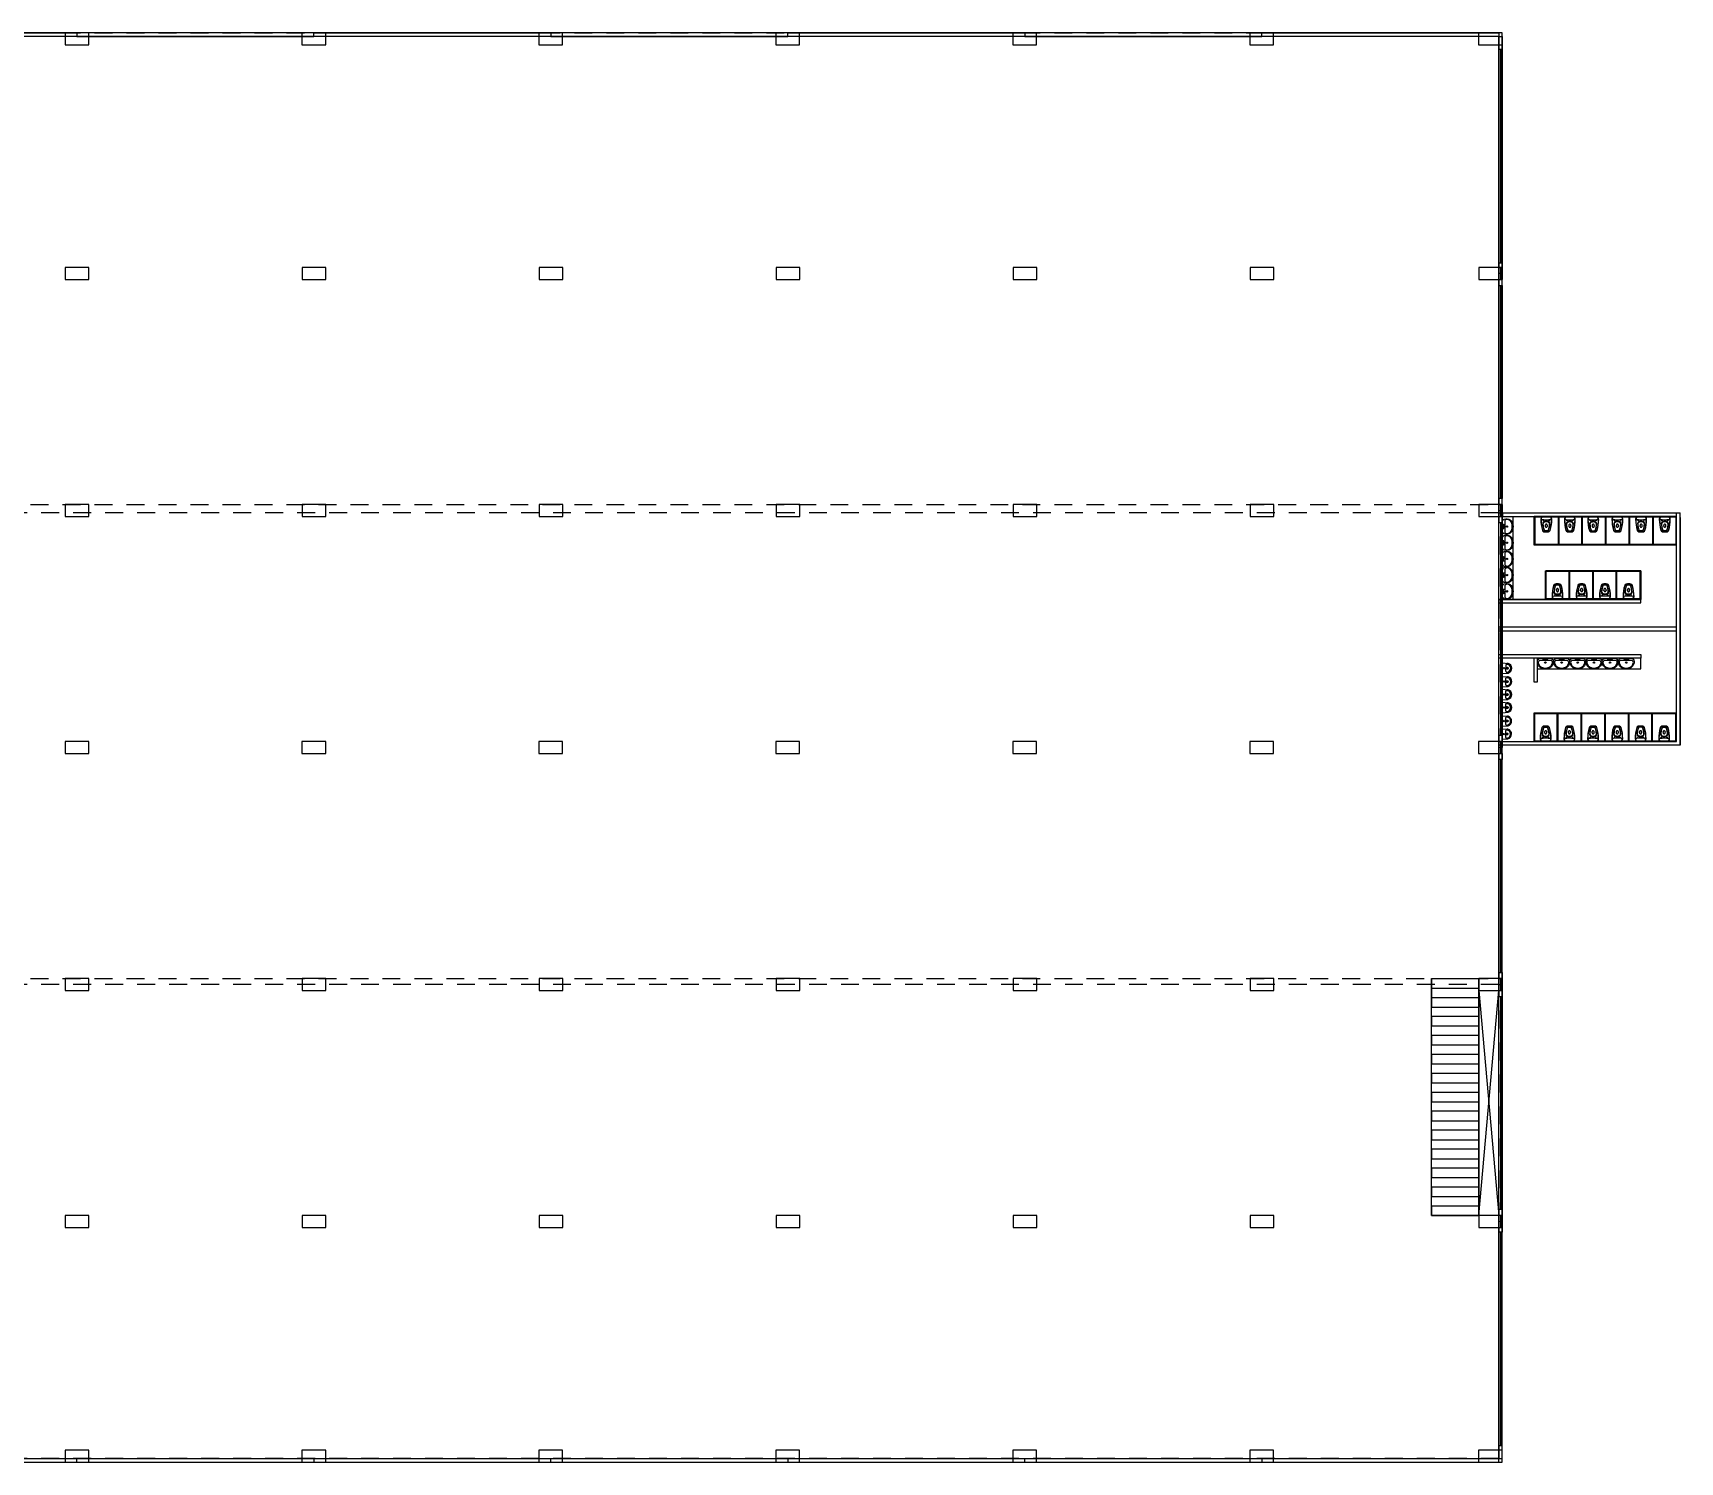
# Model space of a CAD drawing. Header units: millimetres. Extents: x 332 to 5606, y 276 to 1426.
# Drawn here: x 1514 to 1583.5, y 307.5 to 367.8 of the extents above; entities that cross this region are included whole.
import ezdxf

# ---------------------------------------------------------------- set-up
doc = ezdxf.new("R2010")
doc.units = ezdxf.units.MM
doc.linetypes.add('JIS_02_0.7', pattern=[1.35, 0.75, -0.6])

# ---------------------------------------------------------------- blocks, each defined once
blk = doc.blocks.new('vaso_cx_acoplada_1')
at = {"linetype": 'Continuous'}
for centre in [(-0.111, -0.242), (0.122, -0.242)]:
    blk.add_circle(centre, 0.008, dxfattribs=at)
for centre, radius, start, end in [((-0.115, -0.184), 0.11, 136.53258, 180), ((1.375, -0.195), 1.6, 179.59001, 196.60114), ((0.001, -0.212), 0.215, 171.57167, 179.2851), ((1.375, -0.195), 1.59, 180.52436, 196.19572), ((0.001, -0.212), 0.215, 163.97838, 171.57167), ((-0.204, -0.182), 0.008, 171.57167, 263.63486), ((-0.101, -0.184), 0.11, 136.53258, 164.49464), ((0.005, 1.698), 1.9, 263.63486, 270), ((-0.249, -0.065), 0.07, 321.85553, 326.36654), ((-0.183, -0.109), 0.01, 95.71718, 146.36654), ((0.005, -1.99), 1.9, 90, 95.71718), ((-0.235, -0.065), 0.07, 321.85553, 326.36654), ((-0.16, -0.118), 0.0225, 114.52369, 139.29493), ((-0.081, -0.629), 0.08, 196.60114, 260.40415), ((-0.075, -0.616), 0.08, 196.19572, 260.88992), ((-0.071, -0.363), 0.075, 120.55827, 184.24766), ((0.852, -0.295), 1, 184.24766, 200.25979), ((-0.061, -0.382), 0.075, 116.10896, 182.02894), ((0.664, -0.356), 0.8, 182.02894, 200.9188), ((0.005, -0.493), 0.225, 90, 120.55827), ((0.005, -0.517), 0.225, 90, 116.10896), ((-0.062, -0.632), 0.026, 200.25979, 262.53667), ((-0.059, -0.633), 0.026, 200.9188, 262.88031), ((0.005, -0.117), 0.546, 262.53667, 270), ((0.019, -0.458), 0.0636, 167.77794, 198.82445), ((-0.038, -0.446), 0.00501, 140.01374, 160.52979), ((-0.045, -0.439), 0.00416, 309.47185, 346.49014), ((0.048, -0.453), 0.0893, 163.27766, 172.12192), ((0.022, -0.458), 0.0664, 197.88836, 217.92673), ((0.027, -0.446), 0.0677, 144.04569, 163.27766), ((0.012, -0.466), 0.0536, 217.92673, 242.00627), ((0.014, -0.437), 0.0515, 119.72953, 144.04569), ((0.005, -0.478), 0.0398, 242.00627, 270), ((0.005, -0.422), 0.0347, 90, 119.72953), ((0.005, -1.99), 1.9, 84.28282, 90), ((0.005, 1.698), 1.9, 270, 276.36514), ((0.005, -0.493), 0.225, 59.44173, 90), ((0.005, -0.517), 0.225, 63.89104, 90), ((0.005, -0.422), 0.0347, 60.27047, 90), ((0.005, -0.478), 0.0398, 270, 297.99373), ((0.005, -0.117), 0.546, 270, 277.46333), ((-0.003, -0.437), 0.0515, 35.95431, 60.27047), ((-0.001, -0.466), 0.0536, 297.99373, 322.07327), ((-0.016, -0.446), 0.0677, 16.72234, 35.95431), ((-0.011, -0.458), 0.0664, 322.07327, 342.11164), ((-0.037, -0.453), 0.0893, 7.87808, 16.72234), ((0.056, -0.439), 0.00416, 193.50986, 230.52815), ((-0.008, -0.458), 0.0636, 341.17555, 12.22206), ((0.049, -0.446), 0.00501, 19.47021, 39.98626), ((0.07, -0.633), 0.026, 277.11969, 339.0812), ((0.073, -0.632), 0.026, 277.46333, 339.74021), ((-0.653, -0.356), 0.8, 339.0812, 357.97106), ((-0.841, -0.295), 1, 339.74021, 355.75234), ((0.086, -0.616), 0.08, 279.11008, 343.80428), ((0.071, -0.382), 0.075, 357.97106, 63.89104), ((0.092, -0.629), 0.08, 279.59585, 343.39886), ((0.082, -0.363), 0.075, 355.75234, 59.44173), ((-1.364, -0.195), 1.59, 343.80428, 359.47564), ((-1.364, -0.195), 1.6, 343.39886, 0.40999), ((0.171, -0.118), 0.0225, 40.70507, 65.47631), ((0.246, -0.065), 0.07, 213.63346, 218.14447), ((0.111, -0.184), 0.11, 15.50536, 43.46742), ((0.194, -0.109), 0.01, 33.63346, 84.28282), ((0.26, -0.065), 0.07, 213.63346, 218.14447), ((0.125, -0.184), 0.11, 0, 43.46742), ((0.215, -0.182), 0.008, 276.36514, 8.42833), ((0.01, -0.212), 0.215, 8.42833, 16.02162), ((0.01, -0.212), 0.215, 0.7149, 8.42833), ((0.005, -0.117), 0.6, 260.40415, 270), ((0.005, -0.117), 0.586, 260.88992, 270), ((0.005, -0.117), 0.586, 270, 279.11008), ((0.005, -0.117), 0.6, 270, 279.59585)]:
    blk.add_arc(centre, radius, start, end, dxfattribs=at)
blk = doc.blocks.new('mictorio')
for p, q in [((-0.214, 0), (0.214, 0)), ((-0.221, -0.008), (-0.203, -0.242)), ((-0.171, -0.19), (-0.165, -0.236)), ((-0.143, -0.157), (0.143, -0.157)), ((0.171, -0.19), (0.165, -0.236)), ((0.221, -0.008), (0.203, -0.242))]:
    blk.add_line(p, q)
for centre, radius in [((-0.028, -0.196), 0.0107), ((-0.028, -0.227), 0.0107), ((0, -0.072), 0.0286), ((0, -0.072), 0.0143), ((0, -0.18), 0.0107), ((0, -0.243), 0.0107), ((0.028, -0.196), 0.0107), ((0.028, -0.227), 0.0107)]:
    blk.add_circle(centre, radius)
for centre, radius, start, end in [((-0.214, -0.007), 0.00716, 90, 184.572), ((0.214, -0.007), 0.00716, 355.428, 90), ((-0.13, -0.229), 0.0737, 108.63175, 194.85038), ((0, -0.192), 0.209, 195.65293, 344.34707), ((-0.143, -0.186), 0.0286, 90, 187.76517), ((0, -0.181), 0.174, 198.68934, 341.31066), ((0.143, -0.186), 0.0286, 352.23483, 90), ((0.13, -0.229), 0.0737, 345.14962, 71.36825)]:
    blk.add_arc(centre, radius, start, end)
blk = doc.blocks.new('lavatorio_66x45')
blk.add_lwpolyline([(-0.285, -0.029, -0.247757), (-0.23, 0), (0, 0), (0.23, 0, -0.247757), (0.285, -0.029, -0.523187), (0.129, -0.437, -0.064231), (0, -0.454, -0.064231), (-0.129, -0.437, -0.523187)], format="xyb", close=True)
for points in [[(0.122, -0.408, 0.331039), (0.301, -0.191, 0.428943), (0.221, -0.107), (0, -0.107), (-0.221, -0.107, 0.428943), (-0.301, -0.191, 0.331039), (-0.122, -0.408)], [(-0.284, -0.053, -0.019603), (-0.274, -0.037, -0.247757), (-0.23, -0.013), (0.23, -0.013, -0.247757), (0.274, -0.037, -0.019603), (0.284, -0.053, -0.064281)]]:
    blk.add_lwpolyline(points, format="xyb")
for centre, radius in [((-0.074, -0.053), 0.0234), ((0, -0.194), 0.03), ((0, -0.053), 0.0234), ((0.074, -0.053), 0.0234)]:
    blk.add_circle(centre, radius)
for start, end in [(253.49072, 270), (270, 286.50928)]:
    blk.add_arc((0, 0.053), 0.477, start, end)

msp = doc.modelspace()

# ---------------------------------------------------------------- linework, layer by layer
for p, q in [((1576.021, 367.773), (1455.721, 367.773)), ((1505.871, 367.773), (1515.871, 367.773)), ((1516.371, 367.773), (1515.371, 367.773)), ((1515.371, 367.773), (1515.371, 367.273)), ((1515.871, 367.773), (1515.871, 367.623)), ((1516.371, 367.273), (1516.371, 367.773)), ((1526.371, 367.773), (1525.371, 367.773)), ((1525.371, 367.773), (1525.371, 367.273)), ((1525.871, 367.623), (1525.871, 367.773)), ((1525.871, 367.773), (1535.871, 367.773)), ((1526.371, 367.273), (1526.371, 367.773)), ((1536.371, 367.773), (1535.371, 367.773)), ((1535.371, 367.773), (1535.371, 367.273)), ((1535.871, 367.773), (1535.871, 367.623)), ((1536.371, 367.273), (1536.371, 367.773)), ((1546.371, 367.773), (1545.371, 367.773)), ((1545.371, 367.773), (1545.371, 367.273)), ((1545.871, 367.623), (1545.871, 367.773)), ((1545.871, 367.773), (1555.871, 367.773)), ((1546.371, 367.273), (1546.371, 367.773)), ((1556.371, 367.773), (1555.371, 367.773)), ((1555.371, 367.773), (1555.371, 367.273)), ((1555.871, 367.773), (1555.871, 367.623)), ((1556.371, 367.273), (1556.371, 367.773)), ((1566.371, 367.773), (1565.371, 367.773)), ((1565.371, 367.773), (1565.371, 367.273)), ((1565.871, 367.623), (1565.871, 367.773)), ((1565.871, 367.773), (1575.871, 367.773)), ((1566.371, 367.273), (1566.371, 367.773)), ((1576.024, 367.773), (1575.024, 367.773)), ((1575.024, 367.773), (1575.024, 367.273)), ((1575.871, 367.773), (1575.871, 367.623)), ((1576.021, 307.473), (1576.021, 367.773)), ((1576.021, 367.773), (1576.024, 367.773)), ((1576.024, 367.273), (1576.024, 367.773)), ((1575.871, 367.623), (1455.871, 367.623)), ((1515.371, 367.273), (1516.371, 367.273)), ((1515.871, 367.623), (1525.871, 367.623)), ((1525.371, 367.273), (1526.371, 367.273)), ((1535.371, 367.273), (1536.371, 367.273)), ((1535.871, 367.623), (1545.871, 367.623)), ((1545.371, 367.273), (1546.371, 367.273)), ((1555.371, 367.273), (1556.371, 367.273)), ((1555.871, 367.623), (1565.871, 367.623)), ((1565.371, 367.273), (1566.371, 367.273)), ((1575.024, 367.273), (1576.024, 367.273)), ((1575.871, 307.623), (1575.871, 367.623)), ((1575.871, 367.623), (1576.021, 367.623)), ((1575.871, 367.273), (1575.946, 367.273)), ((1576.021, 367.073), (1575.871, 367.073)), ((1575.871, 367.073), (1575.871, 358.073)), ((1575.946, 367.073), (1575.946, 358.073)), ((1576.021, 367.623), (1576.021, 357.623)), ((1576.021, 357.623), (1576.021, 367.623)), ((1576.021, 367.623), (1576.021, 357.623)), ((1576.021, 367.623), (1576.024, 367.623)), ((1576.021, 367.273), (1576.021, 367.073)), ((1575.871, 358.073), (1576.021, 358.073)), ((1516.378, 357.873), (1515.378, 357.873)), ((1515.378, 357.873), (1515.378, 357.373)), ((1515.378, 357.373), (1516.378, 357.373)), ((1516.378, 357.373), (1516.378, 357.873)), ((1526.378, 357.873), (1525.378, 357.873)), ((1525.378, 357.873), (1525.378, 357.373)), ((1525.378, 357.373), (1526.378, 357.373)), ((1526.378, 357.373), (1526.378, 357.873)), ((1536.378, 357.873), (1535.378, 357.873)), ((1535.378, 357.873), (1535.378, 357.373)), ((1535.378, 357.373), (1536.378, 357.373)), ((1536.378, 357.373), (1536.378, 357.873)), ((1546.378, 357.873), (1545.378, 357.873)), ((1545.378, 357.873), (1545.378, 357.373)), ((1545.378, 357.373), (1546.378, 357.373)), ((1546.378, 357.373), (1546.378, 357.873)), ((1556.378, 357.873), (1555.378, 357.873)), ((1555.378, 357.873), (1555.378, 357.373)), ((1555.378, 357.373), (1556.378, 357.373)), ((1556.378, 357.373), (1556.378, 357.873)), ((1566.378, 357.873), (1565.378, 357.873)), ((1565.378, 357.873), (1565.378, 357.373)), ((1565.378, 357.373), (1566.378, 357.373)), ((1566.378, 357.373), (1566.378, 357.873)), ((1576.031, 357.873), (1575.031, 357.873)), ((1575.031, 357.873), (1575.031, 357.373)), ((1575.031, 357.373), (1576.031, 357.373)), ((1575.871, 357.873), (1576.031, 357.873)), ((1576.021, 357.623), (1575.871, 357.623)), ((1575.871, 357.623), (1575.871, 347.623)), ((1575.871, 357.373), (1575.871, 357.123)), ((1575.871, 357.373), (1576.031, 357.373)), ((1575.946, 357.873), (1575.946, 357.373)), ((1576.031, 357.373), (1576.031, 357.873)), ((1575.871, 357.123), (1576.021, 357.123)), ((1575.946, 357.123), (1575.946, 348.123)), ((1576.021, 357.123), (1576.021, 348.123)), ((1516.378, 347.873), (1515.378, 347.873)), ((1515.378, 347.873), (1515.378, 347.373)), ((1516.378, 347.373), (1516.378, 347.873)), ((1526.378, 347.873), (1525.378, 347.873)), ((1525.378, 347.873), (1525.378, 347.373)), ((1526.378, 347.373), (1526.378, 347.873)), ((1536.378, 347.873), (1535.378, 347.873)), ((1535.378, 347.873), (1535.378, 347.373)), ((1536.378, 347.373), (1536.378, 347.873)), ((1546.378, 347.873), (1545.378, 347.873)), ((1545.378, 347.873), (1545.378, 347.373)), ((1546.378, 347.373), (1546.378, 347.873)), ((1556.378, 347.873), (1555.378, 347.873)), ((1555.378, 347.873), (1555.378, 347.373)), ((1556.378, 347.373), (1556.378, 347.873)), ((1566.378, 347.873), (1565.378, 347.873)), ((1565.378, 347.873), (1565.378, 347.373)), ((1566.378, 347.373), (1566.378, 347.873)), ((1576.031, 347.873), (1575.031, 347.873)), ((1575.031, 347.873), (1575.031, 347.373)), ((1576.021, 348.123), (1575.871, 348.123)), ((1575.871, 348.123), (1575.871, 347.873)), ((1575.871, 347.873), (1576.031, 347.873)), ((1575.871, 347.623), (1576.021, 347.623)), ((1575.946, 347.873), (1575.946, 347.373)), ((1576.021, 347.723), (1576.021, 347.223)), ((1576.021, 347.723), (1576.021, 347.223)), ((1576.021, 347.623), (1576.021, 337.623)), ((1576.031, 347.373), (1576.031, 347.873)), ((1515.378, 347.373), (1516.378, 347.373)), ((1525.378, 347.373), (1526.378, 347.373)), ((1535.378, 347.373), (1536.378, 347.373)), ((1545.378, 347.373), (1546.378, 347.373)), ((1555.378, 347.373), (1556.378, 347.373)), ((1565.378, 347.373), (1566.378, 347.373)), ((1575.031, 347.373), (1576.031, 347.373)), ((1575.871, 347.373), (1575.871, 347.123)), ((1575.871, 347.373), (1576.031, 347.373)), ((1575.871, 347.123), (1576.021, 347.123)), ((1575.946, 347.123), (1575.946, 338.123)), ((1576.021, 347.123), (1576.021, 338.123)), ((1583.524, 337.723), (1583.524, 347.523)), ((1583.524, 347.323), (1583.524, 346.923)), ((1583.524, 346.923), (1583.524, 346.523)), ((1583.524, 346.123), (1583.524, 345.723)), ((1583.524, 345.323), (1583.524, 344.923)), ((1583.524, 344.523), (1583.524, 344.123)), ((1583.524, 343.723), (1583.524, 343.323)), ((1583.524, 342.923), (1583.524, 342.523)), ((1583.524, 342.123), (1583.524, 341.723)), ((1583.524, 341.323), (1583.524, 340.923)), ((1583.524, 340.523), (1583.524, 340.123)), ((1583.524, 339.723), (1583.524, 339.323)), ((1583.524, 338.923), (1583.524, 338.523)), ((1516.371, 337.873), (1515.371, 337.873)), ((1515.371, 337.873), (1515.371, 337.373)), ((1516.371, 337.373), (1516.371, 337.873)), ((1526.371, 337.873), (1525.371, 337.873)), ((1525.371, 337.873), (1525.371, 337.373)), ((1526.371, 337.373), (1526.371, 337.873)), ((1536.371, 337.873), (1535.371, 337.873)), ((1535.371, 337.873), (1535.371, 337.373)), ((1536.371, 337.373), (1536.371, 337.873)), ((1546.371, 337.873), (1545.371, 337.873)), ((1545.371, 337.873), (1545.371, 337.373)), ((1546.371, 337.373), (1546.371, 337.873)), ((1556.371, 337.873), (1555.371, 337.873)), ((1555.371, 337.873), (1555.371, 337.373)), ((1556.371, 337.373), (1556.371, 337.873)), ((1566.371, 337.873), (1565.371, 337.873)), ((1565.371, 337.873), (1565.371, 337.373)), ((1566.371, 337.373), (1566.371, 337.873)), ((1576.024, 337.873), (1575.024, 337.873)), ((1575.024, 337.873), (1575.024, 337.373)), ((1576.021, 338.123), (1575.871, 338.123)), ((1575.871, 338.123), (1575.871, 337.873)), ((1575.946, 337.873), (1575.946, 337.373)), ((1576.024, 337.373), (1576.024, 337.873)), ((1583.524, 338.123), (1583.524, 337.723)), ((1515.371, 337.373), (1516.371, 337.373)), ((1525.371, 337.373), (1526.371, 337.373)), ((1535.371, 337.373), (1536.371, 337.373)), ((1545.371, 337.373), (1546.371, 337.373)), ((1555.371, 337.373), (1556.371, 337.373)), ((1565.371, 337.373), (1566.371, 337.373)), ((1575.024, 337.373), (1576.024, 337.373)), ((1576.864, 337.723), (1575.864, 337.723)), ((1576.871, 337.723), (1575.871, 337.723)), ((1576.021, 337.623), (1575.871, 337.623)), ((1575.871, 337.623), (1575.871, 327.623)), ((1576.021, 337.123), (1575.871, 337.123)), ((1575.871, 337.123), (1575.871, 328.123)), ((1575.946, 337.123), (1575.946, 328.123)), ((1576.021, 337.373), (1576.021, 337.123)), ((1576.021, 337.373), (1576.024, 337.373)), ((1575.871, 328.123), (1576.021, 328.123)), ((1576.021, 328.123), (1576.021, 327.873)), ((1516.378, 327.873), (1515.378, 327.873)), ((1515.378, 327.873), (1515.378, 327.373)), ((1516.378, 327.373), (1516.378, 327.873)), ((1526.378, 327.873), (1525.378, 327.873)), ((1525.378, 327.873), (1525.378, 327.373)), ((1526.378, 327.373), (1526.378, 327.873)), ((1536.378, 327.873), (1535.378, 327.873)), ((1535.378, 327.873), (1535.378, 327.373)), ((1536.378, 327.373), (1536.378, 327.873)), ((1546.378, 327.873), (1545.378, 327.873)), ((1545.378, 327.873), (1545.378, 327.373)), ((1546.378, 327.373), (1546.378, 327.873)), ((1556.378, 327.873), (1555.378, 327.873)), ((1555.378, 327.873), (1555.378, 327.373)), ((1556.378, 327.373), (1556.378, 327.873)), ((1566.378, 327.873), (1565.378, 327.873)), ((1565.378, 327.873), (1565.378, 327.373)), ((1566.378, 327.373), (1566.378, 327.873)), ((1573.031, 317.873), (1573.031, 327.873)), ((1573.031, 327.873), (1575.031, 327.873)), ((1573.031, 327.873), (1573.031, 327.473)), ((1573.031, 327.473), (1575.031, 327.473)), ((1573.031, 327.473), (1573.031, 327.073)), ((1576.031, 327.873), (1575.031, 327.873)), ((1575.031, 327.873), (1575.031, 327.373)), ((1575.871, 327.873), (1576.031, 327.873)), ((1575.871, 327.623), (1576.021, 327.623)), ((1575.946, 327.873), (1575.946, 327.373)), ((1576.021, 327.873), (1576.021, 327.873)), ((1576.021, 327.623), (1576.021, 317.623)), ((1576.031, 327.373), (1576.031, 327.873)), ((1515.378, 327.373), (1516.378, 327.373)), ((1525.378, 327.373), (1526.378, 327.373)), ((1535.378, 327.373), (1536.378, 327.373)), ((1545.378, 327.373), (1546.378, 327.373)), ((1555.378, 327.373), (1556.378, 327.373)), ((1565.378, 327.373), (1566.378, 327.373)), ((1573.031, 327.073), (1575.031, 327.073)), ((1573.031, 327.073), (1573.031, 326.673)), ((1575.871, 327.373), (1575.871, 327.123)), ((1575.871, 327.373), (1576.031, 327.373)), ((1575.871, 327.123), (1576.021, 327.123)), ((1575.946, 327.123), (1575.946, 318.123)), ((1576.021, 327.123), (1576.021, 318.123)), ((1573.031, 326.673), (1575.031, 326.673)), ((1575.031, 326.273), (1573.031, 326.273)), ((1573.031, 326.273), (1573.031, 325.873)), ((1575.031, 326.673), (1575.031, 326.273)), ((1573.031, 325.873), (1575.031, 325.873)), ((1575.031, 325.473), (1573.031, 325.473)), ((1573.031, 325.473), (1573.031, 325.073)), ((1575.031, 325.873), (1575.031, 325.473)), ((1573.031, 325.073), (1575.031, 325.073)), ((1575.031, 324.673), (1573.031, 324.673)), ((1573.031, 324.673), (1573.031, 324.273)), ((1575.031, 325.073), (1575.031, 324.673)), ((1573.031, 324.273), (1575.031, 324.273)), ((1575.031, 324.273), (1575.031, 323.873)), ((1575.031, 323.873), (1573.031, 323.873)), ((1573.031, 323.873), (1573.031, 323.473)), ((1573.031, 323.473), (1575.031, 323.473)), ((1575.031, 323.473), (1575.031, 323.073)), ((1575.031, 323.073), (1573.031, 323.073)), ((1573.031, 323.073), (1573.031, 322.673)), ((1573.031, 322.673), (1575.031, 322.673)), ((1575.031, 322.673), (1575.031, 322.273)), ((1575.031, 322.273), (1573.031, 322.273)), ((1573.031, 322.273), (1573.031, 321.873)), ((1573.031, 321.873), (1575.031, 321.873)), ((1575.031, 321.873), (1575.031, 321.473)), ((1575.031, 321.473), (1573.031, 321.473)), ((1573.031, 321.473), (1573.031, 321.073)), ((1573.031, 321.073), (1575.031, 321.073)), ((1575.031, 320.673), (1573.031, 320.673)), ((1573.031, 320.673), (1573.031, 320.273)), ((1575.031, 321.073), (1575.031, 320.673)), ((1573.031, 320.273), (1575.031, 320.273)), ((1575.031, 319.873), (1573.031, 319.873)), ((1573.031, 319.873), (1573.031, 319.473)), ((1575.031, 320.273), (1575.031, 319.873)), ((1573.031, 319.473), (1575.031, 319.473)), ((1575.031, 319.073), (1573.031, 319.073)), ((1573.031, 319.073), (1573.031, 318.673)), ((1575.031, 319.473), (1575.031, 319.073)), ((1573.031, 318.673), (1575.031, 318.673)), ((1575.031, 318.673), (1575.031, 318.273)), ((1516.378, 317.873), (1515.378, 317.873)), ((1515.378, 317.873), (1515.378, 317.373)), ((1516.378, 317.373), (1516.378, 317.873)), ((1526.378, 317.873), (1525.378, 317.873)), ((1525.378, 317.873), (1525.378, 317.373)), ((1526.378, 317.373), (1526.378, 317.873)), ((1536.378, 317.873), (1535.378, 317.873)), ((1535.378, 317.873), (1535.378, 317.373)), ((1536.378, 317.373), (1536.378, 317.873)), ((1546.378, 317.873), (1545.378, 317.873)), ((1545.378, 317.873), (1545.378, 317.373)), ((1546.378, 317.373), (1546.378, 317.873)), ((1556.378, 317.873), (1555.378, 317.873)), ((1555.378, 317.873), (1555.378, 317.373)), ((1556.378, 317.373), (1556.378, 317.873)), ((1566.378, 317.873), (1565.378, 317.873)), ((1565.378, 317.873), (1565.378, 317.373)), ((1566.378, 317.373), (1566.378, 317.873)), ((1575.031, 318.273), (1573.031, 318.273)), ((1573.031, 318.273), (1573.031, 317.873)), ((1575.031, 317.873), (1573.031, 317.873)), ((1573.031, 317.873), (1575.031, 317.873)), ((1576.031, 317.873), (1575.031, 317.873)), ((1576.021, 318.123), (1575.871, 318.123)), ((1575.871, 318.123), (1575.871, 317.873)), ((1575.946, 317.873), (1575.946, 317.373)), ((1576.031, 317.373), (1576.031, 317.873)), ((1515.378, 317.373), (1516.378, 317.373)), ((1525.378, 317.373), (1526.378, 317.373)), ((1535.378, 317.373), (1536.378, 317.373)), ((1545.378, 317.373), (1546.378, 317.373)), ((1555.378, 317.373), (1556.378, 317.373)), ((1565.378, 317.373), (1566.378, 317.373)), ((1576.021, 317.623), (1575.871, 317.623)), ((1575.871, 317.623), (1575.871, 307.623)), ((1576.021, 317.173), (1575.871, 317.173)), ((1575.871, 317.173), (1575.871, 308.173)), ((1575.946, 317.173), (1575.946, 308.173)), ((1576.021, 317.373), (1576.021, 317.173)), ((1576.021, 308.073), (1576.021, 317.123)), ((1516.371, 307.973), (1515.371, 307.973)), ((1515.371, 307.973), (1515.371, 307.473)), ((1516.371, 307.473), (1516.371, 307.973)), ((1526.371, 307.973), (1525.371, 307.973)), ((1525.371, 307.973), (1525.371, 307.473)), ((1526.371, 307.473), (1526.371, 307.973)), ((1536.371, 307.973), (1535.371, 307.973)), ((1535.371, 307.973), (1535.371, 307.473)), ((1536.371, 307.473), (1536.371, 307.973)), ((1546.371, 307.973), (1545.371, 307.973)), ((1545.371, 307.973), (1545.371, 307.473)), ((1546.371, 307.473), (1546.371, 307.973)), ((1556.371, 307.973), (1555.371, 307.973)), ((1555.371, 307.973), (1555.371, 307.473)), ((1556.371, 307.473), (1556.371, 307.973)), ((1566.371, 307.973), (1565.371, 307.973)), ((1565.371, 307.973), (1565.371, 307.473)), ((1566.371, 307.473), (1566.371, 307.973)), ((1576.024, 307.973), (1575.024, 307.973)), ((1575.024, 307.973), (1575.024, 307.473)), ((1575.871, 308.173), (1576.021, 308.173)), ((1575.871, 307.973), (1575.871, 308.073)), ((1575.946, 307.973), (1575.871, 307.973)), ((1576.024, 307.473), (1576.024, 307.973)), ((1455.721, 307.473), (1576.021, 307.473)), ((1455.871, 307.623), (1575.871, 307.623)), ((1505.871, 307.473), (1515.871, 307.473)), ((1515.371, 307.473), (1516.371, 307.473)), ((1515.871, 307.473), (1515.871, 307.623)), ((1515.871, 307.623), (1525.871, 307.623)), ((1525.371, 307.473), (1526.371, 307.473)), ((1525.871, 307.623), (1525.871, 307.473)), ((1525.871, 307.473), (1535.871, 307.473)), ((1535.371, 307.473), (1536.371, 307.473)), ((1535.871, 307.473), (1535.871, 307.623)), ((1535.871, 307.623), (1545.871, 307.623)), ((1545.371, 307.473), (1546.371, 307.473)), ((1545.871, 307.623), (1545.871, 307.473)), ((1545.871, 307.473), (1555.871, 307.473)), ((1555.371, 307.473), (1556.371, 307.473)), ((1555.871, 307.473), (1555.871, 307.623)), ((1555.871, 307.623), (1565.871, 307.623)), ((1565.371, 307.473), (1566.371, 307.473)), ((1565.871, 307.623), (1565.871, 307.473)), ((1565.871, 307.473), (1575.871, 307.473)), ((1575.024, 307.473), (1576.024, 307.473)), ((1575.871, 307.473), (1575.871, 307.623)), ((1575.871, 307.623), (1576.021, 307.623))]:
    msp.add_line(p, q)
at = {"color": 1}
for p, q in [((1576.021, 337.723), (1576.021, 347.723)), ((1576.021, 347.123), (1576.021, 347.273)), ((1576.021, 347.123), (1576.021, 342.623)), ((1576.021, 342.698), (1576.021, 343.698)), ((1576.021, 342.698), (1576.021, 343.698)), ((1576.021, 342.623), (1576.021, 342.698)), ((1576.021, 342.623), (1576.021, 338.123)), ((1576.021, 342.623), (1576.021, 342.548)), ((1576.021, 342.548), (1576.021, 341.548)), ((1576.021, 337.973), (1576.021, 338.123)), ((1575.031, 317.873), (1575.031, 327.873)), ((1575.031, 327.373), (1575.871, 327.373)), ((1575.031, 327.373), (1575.031, 317.873)), ((1575.031, 327.373), (1575.871, 317.873)), ((1575.031, 317.873), (1575.871, 327.373)), ((1575.031, 317.873), (1575.031, 317.373)), ((1575.871, 317.873), (1575.031, 317.873)), ((1575.031, 317.373), (1576.031, 317.373))]:
    msp.add_line(p, q, dxfattribs=at)
at = {"color": 3}
for p, q in [((1575.883, 347.523), (1583.524, 347.523)), ((1575.883, 347.373), (1583.374, 347.373)), ((1576.021, 337.874), (1576.021, 347.523)), ((1576.021, 342.548), (1576.021, 347.223)), ((1576.031, 347.373), (1576.033, 347.523)), ((1576.033, 347.523), (1576.033, 347.373)), ((1577.359, 347.373), (1577.359, 346.173)), ((1583.344, 347.343), (1577.359, 347.343)), ((1578.374, 347.373), (1577.374, 347.373)), ((1577.374, 347.373), (1577.374, 346.173)), ((1577.374, 347.373), (1577.374, 346.173)), ((1577.389, 347.373), (1577.389, 346.173)), ((1579.374, 347.373), (1578.374, 347.373)), ((1578.374, 347.373), (1578.374, 346.173)), ((1578.404, 347.373), (1578.404, 346.173)), ((1579.359, 347.373), (1579.359, 346.173)), ((1580.374, 347.373), (1579.374, 347.373)), ((1579.374, 347.373), (1579.374, 346.173)), ((1579.374, 347.373), (1579.374, 346.173)), ((1579.389, 347.373), (1579.389, 346.173)), ((1580.359, 347.373), (1580.359, 346.173)), ((1581.374, 347.373), (1580.374, 347.373)), ((1580.374, 347.373), (1580.374, 346.173)), ((1580.374, 347.373), (1580.374, 346.173)), ((1580.389, 347.373), (1580.389, 346.173)), ((1581.359, 347.373), (1581.359, 346.173)), ((1582.374, 347.373), (1581.374, 347.373)), ((1581.374, 347.373), (1581.374, 346.173)), ((1581.374, 347.373), (1581.374, 346.173)), ((1581.389, 347.373), (1581.389, 346.173)), ((1582.359, 347.373), (1582.359, 346.173)), ((1582.374, 347.373), (1582.374, 346.173)), ((1583.374, 347.373), (1582.374, 347.373)), ((1582.389, 347.373), (1582.389, 346.173)), ((1583.344, 347.373), (1583.344, 346.173)), ((1583.374, 337.873), (1583.374, 347.523)), ((1583.374, 346.173), (1583.374, 347.373)), ((1583.524, 347.023), (1583.524, 337.723)), ((1577.359, 346.203), (1583.374, 346.203)), ((1577.359, 346.173), (1577.374, 346.173)), ((1577.374, 346.173), (1578.374, 346.173)), ((1578.374, 346.173), (1578.374, 346.203)), ((1578.374, 346.173), (1579.374, 346.173)), ((1579.374, 346.173), (1580.374, 346.173)), ((1580.374, 346.173), (1581.374, 346.173)), ((1581.374, 346.173), (1582.374, 346.173)), ((1582.374, 346.173), (1583.374, 346.173)), ((1577.841, 343.873), (1577.841, 345.073)), ((1577.841, 345.073), (1581.871, 345.073)), ((1581.871, 345.043), (1577.841, 345.043)), ((1577.856, 343.873), (1577.856, 345.073)), ((1578.856, 345.073), (1577.856, 345.073)), ((1577.856, 343.873), (1577.856, 345.073)), ((1577.871, 343.873), (1577.871, 345.073)), ((1578.841, 343.873), (1578.841, 345.073)), ((1578.856, 343.873), (1578.856, 345.073)), ((1579.856, 345.073), (1578.856, 345.073)), ((1578.856, 343.873), (1578.856, 345.073)), ((1578.871, 343.873), (1578.871, 345.073)), ((1579.841, 343.873), (1579.841, 345.073)), ((1579.856, 343.873), (1579.856, 345.073)), ((1580.856, 345.073), (1579.856, 345.073)), ((1579.856, 343.873), (1579.856, 345.073)), ((1579.871, 343.873), (1579.871, 345.073)), ((1580.826, 343.873), (1580.826, 345.073)), ((1580.856, 343.873), (1580.856, 345.073)), ((1581.856, 345.073), (1580.856, 345.073)), ((1580.856, 345.073), (1580.856, 345.043)), ((1581.841, 343.873), (1581.841, 345.073)), ((1581.856, 343.873), (1581.856, 345.073)), ((1581.856, 343.873), (1581.856, 345.073)), ((1581.871, 345.073), (1581.856, 345.073)), ((1581.871, 343.873), (1581.871, 345.073)), ((1581.871, 345.073), (1581.871, 343.873)), ((1581.871, 343.873), (1575.871, 343.873)), ((1575.871, 343.873), (1576.856, 343.873)), ((1575.871, 343.723), (1581.871, 343.723)), ((1576.021, 343.873), (1576.021, 343.873)), ((1576.021, 342.723), (1576.021, 343.723)), ((1576.856, 343.873), (1576.841, 343.873)), ((1576.856, 343.873), (1577.856, 343.873)), ((1576.856, 343.873), (1576.871, 343.873)), ((1577.841, 343.903), (1581.871, 343.903)), ((1577.856, 343.873), (1578.856, 343.873)), ((1578.856, 343.873), (1579.856, 343.873)), ((1579.856, 343.873), (1580.856, 343.873)), ((1580.856, 343.873), (1580.826, 343.873)), ((1580.856, 343.873), (1581.856, 343.873)), ((1581.856, 343.873), (1581.871, 343.873)), ((1581.871, 343.723), (1581.871, 343.873)), ((1583.374, 342.698), (1575.871, 342.698)), ((1576.021, 342.698), (1576.021, 342.548)), ((1583.374, 342.548), (1583.374, 342.698)), ((1575.871, 342.548), (1583.374, 342.548)), ((1576.021, 337.873), (1576.021, 342.548)), ((1576.021, 342.548), (1576.021, 341.548)), ((1575.871, 341.548), (1581.871, 341.548)), ((1581.871, 341.398), (1575.871, 341.398)), ((1577.359, 341.398), (1577.359, 340.398)), ((1577.509, 340.398), (1577.509, 341.398)), ((1581.871, 341.548), (1581.871, 341.398)), ((1577.359, 340.398), (1577.509, 340.398)), ((1578.359, 339.073), (1577.359, 339.073)), ((1577.359, 339.073), (1577.359, 337.873)), ((1583.374, 339.043), (1577.359, 339.043)), ((1577.389, 337.873), (1577.389, 339.073)), ((1578.344, 337.873), (1578.344, 339.073)), ((1578.359, 337.873), (1578.359, 339.073)), ((1579.359, 339.073), (1578.359, 339.073)), ((1578.374, 337.873), (1578.374, 339.073)), ((1579.344, 337.873), (1579.344, 339.073)), ((1579.359, 337.873), (1579.359, 339.073)), ((1580.359, 339.073), (1579.359, 339.073)), ((1579.359, 337.873), (1579.359, 339.073)), ((1579.374, 337.873), (1579.374, 339.073)), ((1580.344, 337.873), (1580.344, 339.073)), ((1580.359, 337.873), (1580.359, 339.073)), ((1581.359, 339.073), (1580.359, 339.073)), ((1580.359, 337.873), (1580.359, 339.073)), ((1580.374, 337.873), (1580.374, 339.073)), ((1581.344, 337.873), (1581.344, 339.073)), ((1581.359, 337.873), (1581.359, 339.073)), ((1582.359, 339.073), (1581.359, 339.073)), ((1581.359, 337.873), (1581.359, 339.073)), ((1581.374, 337.873), (1581.374, 339.073)), ((1582.329, 337.873), (1582.329, 339.073)), ((1582.359, 337.873), (1582.359, 339.073)), ((1583.359, 339.073), (1582.359, 339.073)), ((1582.359, 339.073), (1582.359, 339.043)), ((1583.344, 337.873), (1583.344, 339.073)), ((1583.359, 337.873), (1583.359, 339.073)), ((1583.359, 337.873), (1583.359, 339.073)), ((1583.374, 339.073), (1583.359, 339.073)), ((1583.374, 337.873), (1583.374, 339.073)), ((1575.871, 337.873), (1576.021, 337.874)), ((1575.871, 337.873), (1583.374, 337.873)), ((1576.021, 337.873), (1576.024, 337.723)), ((1577.359, 337.873), (1578.359, 337.873)), ((1577.359, 337.873), (1578.359, 337.873)), ((1577.359, 337.873), (1577.389, 337.873)), ((1577.389, 337.903), (1583.374, 337.903)), ((1578.359, 337.873), (1578.344, 337.873)), ((1578.359, 337.873), (1579.359, 337.873)), ((1578.359, 337.873), (1578.374, 337.873)), ((1579.359, 337.873), (1580.359, 337.873)), ((1580.359, 337.873), (1581.359, 337.873)), ((1581.359, 337.873), (1582.359, 337.873)), ((1582.359, 337.873), (1582.329, 337.873)), ((1582.359, 337.873), (1583.359, 337.873)), ((1583.359, 337.873), (1583.374, 337.873)), ((1583.524, 337.723), (1575.871, 337.723)), ((1583.524, 337.723), (1578.374, 337.723))]:
    msp.add_line(p, q, dxfattribs=at)
at = {"color": 7, "true_color": 0xffffff}
for p, q in [((1576.471, 347.373), (1576.471, 343.873)), ((1575.871, 342.623), (1575.971, 342.623)), ((1581.871, 340.947), (1581.871, 341.398)), ((1577.509, 340.947), (1581.871, 340.947))]:
    msp.add_line(p, q, dxfattribs=at)
at = {"color": 1, "linetype": 'JIS_02_0.7', "lineweight": -3}
for points in [[(1455.871, 367.773), (1575.871, 367.773), (1575.871, 347.523), (1455.871, 347.523)], [(1455.871, 347.873), (1575.871, 347.873), (1575.871, 327.623), (1455.871, 327.623)], [(1455.871, 327.873), (1575.871, 327.873), (1575.871, 307.623), (1455.871, 307.623)]]:
    msp.add_lwpolyline(points, close=True, dxfattribs=at)

# ---------------------------------------------------------------- block references
at = {"color": 3}
for name, p, rotation in [('lavatorio_66x45', (1576.021, 346.947), 90), ('lavatorio_66x45', (1576.021, 346.26), 90), ('lavatorio_66x45', (1576.021, 345.579), 90), ('lavatorio_66x45', (1576.021, 344.898), 90), ('lavatorio_66x45', (1576.021, 344.211), 90), ('vaso_cx_acoplada_1', (1578.356, 343.809), 179.999999999994), ('vaso_cx_acoplada_1', (1579.376, 343.813), 179.999999999994), ('vaso_cx_acoplada_1', (1580.361, 343.813), 179.999999999994), ('vaso_cx_acoplada_1', (1581.356, 343.809), 179.999999999994), ('mictorio', (1576.021, 340.403), 89.8356227676094), ('mictorio', (1576.022, 340.968), 89.8356227676094), ('mictorio', (1576.019, 339.859), 89.8356227676094), ('mictorio', (1576.018, 339.311), 89.8356227676094), ('mictorio', (1576.016, 338.741), 89.8356227676094), ('vaso_cx_acoplada_1', (1577.859, 337.809), 179.999999999994), ('vaso_cx_acoplada_1', (1578.859, 337.809), 179.999999999994), ('vaso_cx_acoplada_1', (1579.859, 337.809), 179.999999999994), ('vaso_cx_acoplada_1', (1580.879, 337.813), 179.999999999994), ('vaso_cx_acoplada_1', (1581.864, 337.813), 179.999999999994), ('vaso_cx_acoplada_1', (1582.859, 337.809), 179.999999999994), ('mictorio', (1576.014, 338.191), 89.8356227676094)]:
    msp.add_blockref(name, p, dxfattribs=dict(at, rotation=rotation))
for name, p in [('vaso_cx_acoplada_1', (1577.874, 347.437)), ('vaso_cx_acoplada_1', (1578.868, 347.433)), ('vaso_cx_acoplada_1', (1579.854, 347.433)), ('vaso_cx_acoplada_1', (1580.874, 347.437)), ('vaso_cx_acoplada_1', (1581.874, 347.437)), ('vaso_cx_acoplada_1', (1582.874, 347.437)), ('lavatorio_66x45', (1577.84, 341.401)), ('lavatorio_66x45', (1578.527, 341.401)), ('lavatorio_66x45', (1579.208, 341.401)), ('lavatorio_66x45', (1579.889, 341.401)), ('lavatorio_66x45', (1580.57, 341.401)), ('lavatorio_66x45', (1581.252, 341.401))]:
    msp.add_blockref(name, p, dxfattribs=at)

doc.saveas('drawing.dxf')
